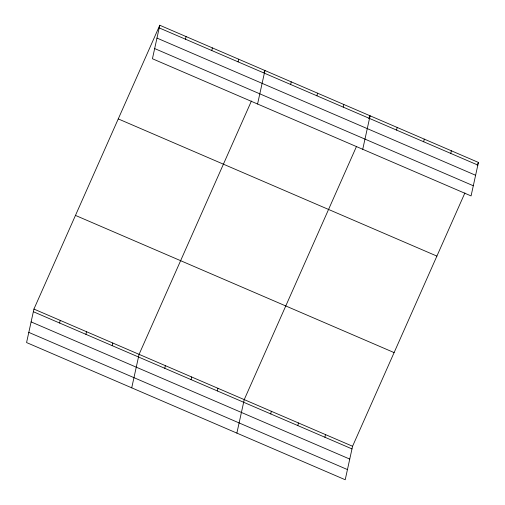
<?xml version="1.0" encoding="UTF-8"?>
<svg xmlns="http://www.w3.org/2000/svg" width="505" height="505" viewBox="0 0 505 505"><rect width="100%" height="100%" fill="white"/><g stroke="black" fill="none" stroke-linecap="round" stroke-linejoin="round"><path stroke-width="0.76" d="M159.788 25.25L152.428 58.744L471.07 195.927L478.431 162.44L159.788 25.25L33.93 309.073L26.569 342.56L345.212 479.75L352.572 446.256L464.903 192.948M59.634 323.036L60.221 320.391M85.926 334.354L86.506 331.709M112.211 345.673L112.798 343.028M185.493 39.22L186.08 36.568M131.717 387.834L139.083 354.346L251.414 101.032M211.784 50.532L212.365 47.887M164.788 368.309L165.369 365.664M238.07 61.85L238.657 59.205M191.079 379.627L191.66 376.976M257.575 104.011L264.942 70.523L263.995 72.651M217.365 390.946L217.945 388.294M290.646 84.486L291.227 81.842M236.87 433.107L244.237 399.613L356.562 146.305M316.938 95.805L317.519 93.16M270.737 413.923L271.318 411.278M343.223 107.123L343.804 104.478M297.824 425.582L298.404 422.938M362.729 149.284L370.096 115.796L368.833 118.631M324.904 437.248L325.491 434.597M396.595 130.101L397.176 127.456M423.682 141.766L424.263 139.115M450.763 153.425L451.35 150.774M477.174 165.274L478.431 162.44M159.208 27.901L477.85 165.084M156.967 38.077L475.615 175.267M154.663 48.562L473.305 185.752M118.258 118.909L436.901 256.098M75.466 215.408L394.108 352.597M33.93 309.073L352.572 446.256M33.349 311.718L351.991 448.907M31.108 321.9L349.75 459.083M28.804 332.385L347.446 469.574"/></g></svg>
